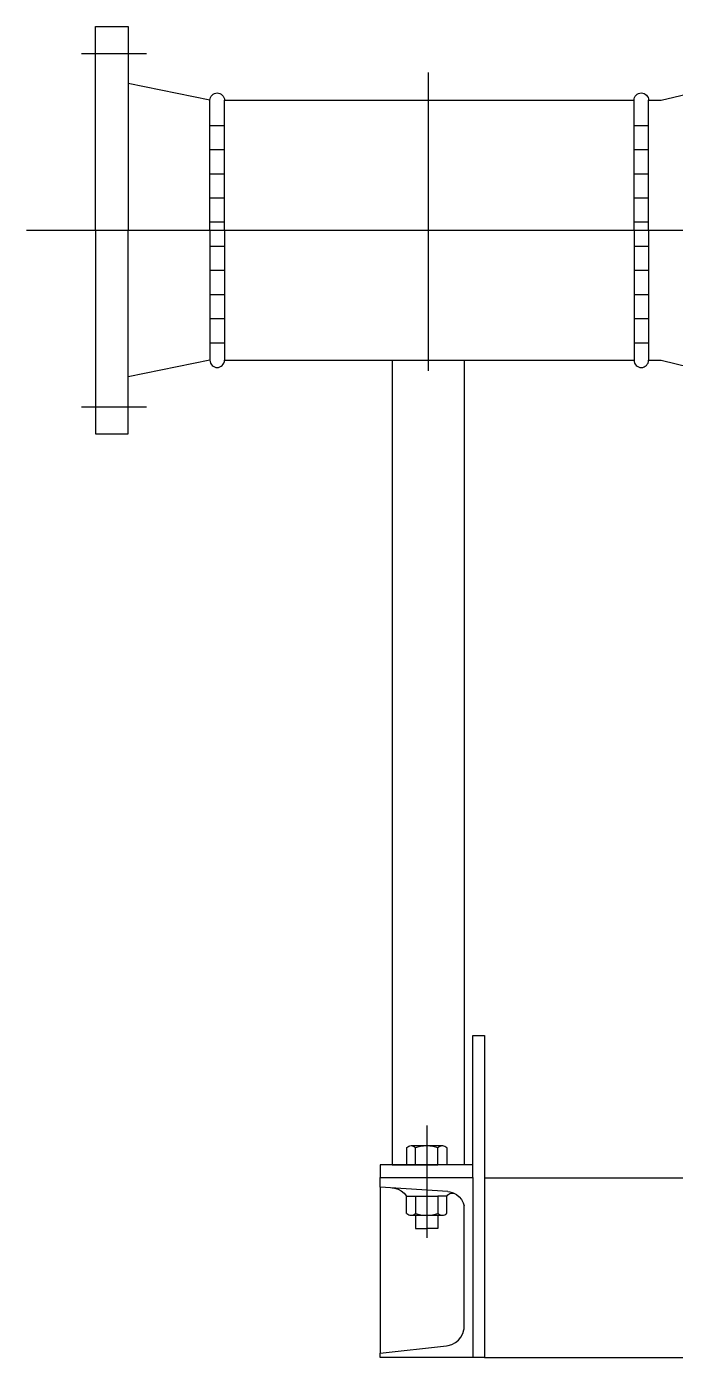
# Model space of a CAD drawing. Extents: x 476 to 1221, y 194 to 1004.
# Drawn here: x 476.3 to 627.8, y 193.5 to 504.3 of the extents above; entities that cross this region are included whole.
import ezdxf

# ---------------------------------------------------------------- set-up
doc = ezdxf.new("R2010")
doc.units = 0
doc.header["$MEASUREMENT"] = 0
doc.layers.add('1', color=7, linetype='CONTINUOUS')

msp = doc.modelspace()

# ---------------------------------------------------------------- linework, layer by layer
at = {"layer": '1', "color": 7, "linetype": 'Continuous'}
for p, q in [((492.45, 456.72), (492.45, 504.27)), ((492.45, 504.27), (500.06, 504.27)), ((500.06, 504.27), (500.06, 456.72)), ((519.12, 487.09), (500.06, 490.95)), ((519.25, 487.74), (519.41, 488.03)), ((519.41, 488.03), (519.62, 488.29)), ((519.62, 488.29), (519.88, 488.5)), ((519.88, 488.5), (520.17, 488.66)), ((520.17, 488.66), (520.49, 488.75)), ((520.49, 488.75), (520.82, 488.78)), ((520.82, 488.78), (521.15, 488.75)), ((521.15, 488.75), (521.47, 488.66)), ((521.47, 488.66), (521.77, 488.5)), ((521.77, 488.5), (522.02, 488.29)), ((522.02, 488.29), (522.24, 488.03)), ((522.24, 488.03), (522.39, 487.74)), ((618.26, 487.74), (618.41, 488.03)), ((618.41, 488.03), (618.63, 488.29)), ((618.63, 488.29), (618.88, 488.5)), ((618.88, 488.5), (619.18, 488.66)), ((619.18, 488.66), (619.5, 488.75)), ((619.5, 488.75), (619.83, 488.78)), ((619.83, 488.78), (620.16, 488.75)), ((620.16, 488.75), (620.48, 488.66)), ((620.48, 488.66), (620.77, 488.5)), ((620.77, 488.5), (621.03, 488.29)), ((621.03, 488.29), (621.24, 488.03)), ((621.24, 488.03), (621.4, 487.74)), ((624.49, 487.09), (640.52, 490.95)), ((519.12, 487.09), (519.16, 487.42)), ((519.12, 456.72), (519.12, 487.09)), ((519.16, 487.42), (519.25, 487.74)), ((522.39, 487.74), (522.49, 487.42)), ((522.49, 487.42), (522.52, 487.09)), ((522.52, 487.09), (618.13, 487.09)), ((522.52, 456.72), (522.52, 487.09)), ((618.13, 487.09), (618.16, 487.42)), ((618.13, 456.72), (618.13, 487.09)), ((618.16, 487.42), (618.26, 487.74)), ((621.4, 487.74), (621.49, 487.42)), ((621.49, 487.42), (621.53, 487.09)), ((621.53, 456.72), (621.53, 487.09)), ((621.53, 487.09), (624.49, 487.09)), ((519.12, 481.21), (522.52, 481.21)), ((618.13, 481.21), (621.53, 481.21)), ((519.12, 475.57), (522.52, 475.57)), ((618.13, 475.57), (621.53, 475.57)), ((519.12, 469.93), (522.52, 469.93)), ((618.13, 469.93), (621.53, 469.93)), ((519.12, 464.29), (522.52, 464.29)), ((618.13, 464.29), (621.53, 464.29)), ((519.12, 458.65), (522.52, 458.65)), ((618.13, 458.65), (621.53, 458.65)), ((492.45, 456.72), (492.45, 409.17)), ((500.06, 409.17), (500.06, 456.72)), ((519.12, 456.72), (519.12, 426.36)), ((522.52, 456.72), (522.52, 426.36)), ((618.13, 456.72), (618.13, 426.36)), ((621.53, 456.72), (621.53, 426.36)), ((519.12, 453.01), (522.52, 453.01)), ((618.13, 453.01), (621.53, 453.01)), ((519.12, 447.37), (522.52, 447.37)), ((618.13, 447.37), (621.53, 447.37)), ((519.12, 441.73), (522.52, 441.73)), ((618.13, 441.73), (621.53, 441.73)), ((519.12, 436.09), (522.52, 436.09)), ((618.13, 436.09), (621.53, 436.09)), ((519.12, 430.45), (522.52, 430.45)), ((618.13, 430.45), (621.53, 430.45)), ((519.12, 426.36), (500.06, 422.49)), ((519.12, 426.36), (519.16, 426.03)), ((519.16, 426.03), (519.25, 425.71)), ((522.39, 425.71), (522.49, 426.03)), ((522.49, 426.03), (522.52, 426.36)), ((522.52, 426.36), (528.96, 426.36)), ((528.96, 426.36), (618.13, 426.36)), ((561.65, 426.36), (561.65, 238.5)), ((578.47, 426.36), (578.47, 238.5)), ((618.13, 426.36), (618.16, 426.03)), ((618.16, 426.03), (618.26, 425.71)), ((621.4, 425.71), (621.49, 426.03)), ((621.49, 426.03), (621.53, 426.36)), ((621.53, 426.36), (624.49, 426.36)), ((624.49, 426.36), (640.52, 422.5)), ((519.25, 425.71), (519.41, 425.41)), ((519.41, 425.41), (519.62, 425.16)), ((519.62, 425.16), (519.88, 424.95)), ((519.88, 424.95), (520.17, 424.79)), ((520.17, 424.79), (520.49, 424.69)), ((520.49, 424.69), (520.82, 424.66)), ((520.82, 424.66), (521.15, 424.69)), ((521.15, 424.69), (521.47, 424.79)), ((521.47, 424.79), (521.77, 424.95)), ((521.77, 424.95), (522.02, 425.16)), ((522.02, 425.16), (522.24, 425.41)), ((522.24, 425.41), (522.39, 425.71)), ((618.26, 425.71), (618.41, 425.41)), ((618.41, 425.41), (618.63, 425.16)), ((618.63, 425.16), (618.88, 424.95)), ((618.88, 424.95), (619.18, 424.79)), ((619.18, 424.79), (619.5, 424.69)), ((619.5, 424.69), (619.83, 424.66)), ((619.83, 424.66), (620.16, 424.69)), ((620.16, 424.69), (620.48, 424.79)), ((620.48, 424.79), (620.77, 424.95)), ((620.77, 424.95), (621.03, 425.16)), ((621.03, 425.16), (621.24, 425.41)), ((621.24, 425.41), (621.4, 425.71)), ((492.45, 409.17), (500.06, 409.17)), ((580.51, 238.5), (580.51, 268.67)), ((580.51, 268.67), (583.2, 268.67)), ((583.2, 268.67), (583.2, 193.51)), ((565.04, 242.48), (565.09, 242.53)), ((565.04, 242.48), (565.04, 238.5)), ((565.09, 242.53), (565.3, 242.71)), ((565.3, 242.71), (565.55, 242.84)), ((565.55, 242.84), (565.82, 242.92)), ((565.82, 242.92), (566.09, 242.95)), ((566.09, 242.95), (573.39, 242.95)), ((566.09, 242.95), (566.37, 242.92)), ((566.37, 242.92), (566.64, 242.84)), ((566.64, 242.84), (566.88, 242.71)), ((566.88, 242.71), (567.1, 242.53)), ((567.1, 242.53), (567.14, 242.48)), ((567.14, 242.48), (568.28, 242.81)), ((567.14, 238.5), (567.14, 242.48)), ((568.28, 242.81), (569.74, 242.95)), ((569.74, 242.95), (571.2, 242.81)), ((571.2, 242.81), (572.33, 242.48)), ((572.33, 242.48), (572.38, 242.53)), ((572.33, 238.5), (572.33, 242.48)), ((572.33, 238.5), (572.33, 242.48)), ((572.38, 242.53), (572.6, 242.71)), ((572.6, 242.71), (572.84, 242.84)), ((572.84, 242.84), (573.11, 242.92)), ((573.11, 242.92), (573.39, 242.95)), ((573.39, 242.95), (573.66, 242.92)), ((573.66, 242.92), (573.93, 242.84)), ((573.93, 242.84), (574.18, 242.71)), ((574.18, 242.71), (574.39, 242.53)), ((574.39, 242.53), (574.44, 242.48)), ((574.44, 242.48), (574.44, 238.5)), ((561.65, 238.5), (558.86, 238.5)), ((558.86, 238.5), (558.86, 235.5)), ((580.51, 238.5), (561.65, 238.5)), ((561.65, 238.5), (570.06, 238.5)), ((565.04, 238.5), (567.14, 238.5)), ((567.14, 238.5), (572.33, 238.5)), ((578.47, 238.5), (570.06, 238.5)), ((574.44, 238.5), (572.33, 238.5)), ((580.51, 235.5), (580.51, 238.5)), ((558.86, 233.28), (558.86, 235.5)), ((558.86, 235.5), (580.51, 235.5)), ((574.64, 232.25), (558.86, 233.28)), ((558.86, 233.28), (558.86, 194.51)), ((561.65, 233.1), (562.22, 233.02)), ((580.51, 235.5), (580.51, 193.51)), ((744.57, 235.34), (583.2, 235.34)), ((562.22, 233.02), (563.05, 232.77)), ((563.05, 232.77), (563.81, 232.37)), ((563.81, 232.37), (564.47, 231.82)), ((564.47, 231.82), (565.02, 231.15)), ((565.02, 231.15), (565.04, 231.12)), ((565.04, 227.14), (565.04, 231.12)), ((565.04, 231.12), (567.14, 231.12)), ((567.14, 231.12), (567.14, 227.14)), ((567.14, 231.12), (572.33, 231.12)), ((574.44, 231.12), (572.33, 231.12)), ((572.33, 231.12), (572.33, 227.14)), ((572.33, 231.12), (572.33, 227.14)), ((574.44, 231.12), (574.52, 231.26)), ((574.44, 227.14), (574.44, 231.12)), ((574.52, 231.26), (574.7, 231.47)), ((574.64, 232.25), (575.11, 232.19)), ((574.7, 231.47), (574.91, 231.65)), ((574.91, 231.65), (575.16, 231.78)), ((575.11, 232.19), (575.92, 231.94)), ((575.16, 231.78), (575.42, 231.86)), ((575.42, 231.86), (575.7, 231.89)), ((575.7, 231.89), (575.98, 231.86)), ((575.92, 231.94), (576.66, 231.55)), ((575.98, 231.86), (576.25, 231.78)), ((576.25, 231.78), (576.39, 231.71)), ((576.66, 231.55), (577.31, 231.01)), ((577.31, 231.01), (577.84, 230.36)), ((577.84, 230.36), (578.24, 229.62)), ((565.04, 227.14), (565.09, 227.09)), ((565.09, 227.09), (565.3, 226.92)), ((565.3, 226.92), (565.55, 226.79)), ((566.64, 226.79), (566.88, 226.92)), ((566.88, 226.92), (567.1, 227.09)), ((567.1, 227.09), (567.14, 227.14)), ((567.14, 227.14), (568.28, 226.82)), ((571.2, 226.82), (572.33, 227.14)), ((572.33, 227.14), (572.38, 227.09)), ((572.38, 227.09), (572.6, 226.92)), ((572.6, 226.92), (572.84, 226.79)), ((573.93, 226.79), (574.18, 226.92)), ((574.18, 226.92), (574.39, 227.09)), ((574.39, 227.09), (574.44, 227.14)), ((578.24, 229.62), (578.47, 228.88)), ((578.47, 200.21), (578.47, 228.88)), ((565.55, 226.79), (565.82, 226.7)), ((565.82, 226.7), (566.09, 226.68)), ((566.09, 226.68), (566.37, 226.7)), ((566.09, 226.68), (573.39, 226.68)), ((566.37, 226.7), (566.64, 226.79)), ((567.12, 226.68), (567.12, 223.62)), ((568.28, 226.82), (569.74, 226.68)), ((569.74, 226.68), (571.2, 226.82)), ((572.36, 226.68), (572.36, 223.62)), ((572.84, 226.79), (573.11, 226.7)), ((573.11, 226.7), (573.39, 226.68)), ((573.39, 226.68), (573.66, 226.7)), ((573.66, 226.7), (573.93, 226.79)), ((567.12, 223.62), (569.74, 223.62)), ((572.36, 223.62), (569.74, 223.62)), ((577.73, 198.26), (578.16, 199.07)), ((578.16, 199.07), (578.43, 199.95)), ((578.43, 199.95), (578.47, 200.21)), ((558.86, 194.51), (574.38, 196.21)), ((574.38, 196.21), (574.75, 196.27)), ((574.75, 196.27), (575.63, 196.54)), ((575.63, 196.54), (576.44, 196.97)), ((576.44, 196.97), (577.15, 197.55)), ((577.15, 197.55), (577.73, 198.26)), ((558.86, 193.51), (558.86, 194.51)), ((583.2, 193.51), (558.86, 193.51)), ((583.2, 193.51), (744.57, 193.51))]:
    msp.add_line(p, q, dxfattribs=at)
at = {"layer": '1', "color": 4, "linetype": 'Continuous'}
for p, q in [((489.13, 497.96), (504.28, 497.96)), ((570.06, 493.58), (570.06, 423.85)), ((476.33, 456.72), (1080.92, 456.72)), ((489.13, 415.48), (504.28, 415.48)), ((569.74, 247.67), (569.74, 221.45))]:
    msp.add_line(p, q, dxfattribs=at)

doc.saveas('drawing.dxf')
